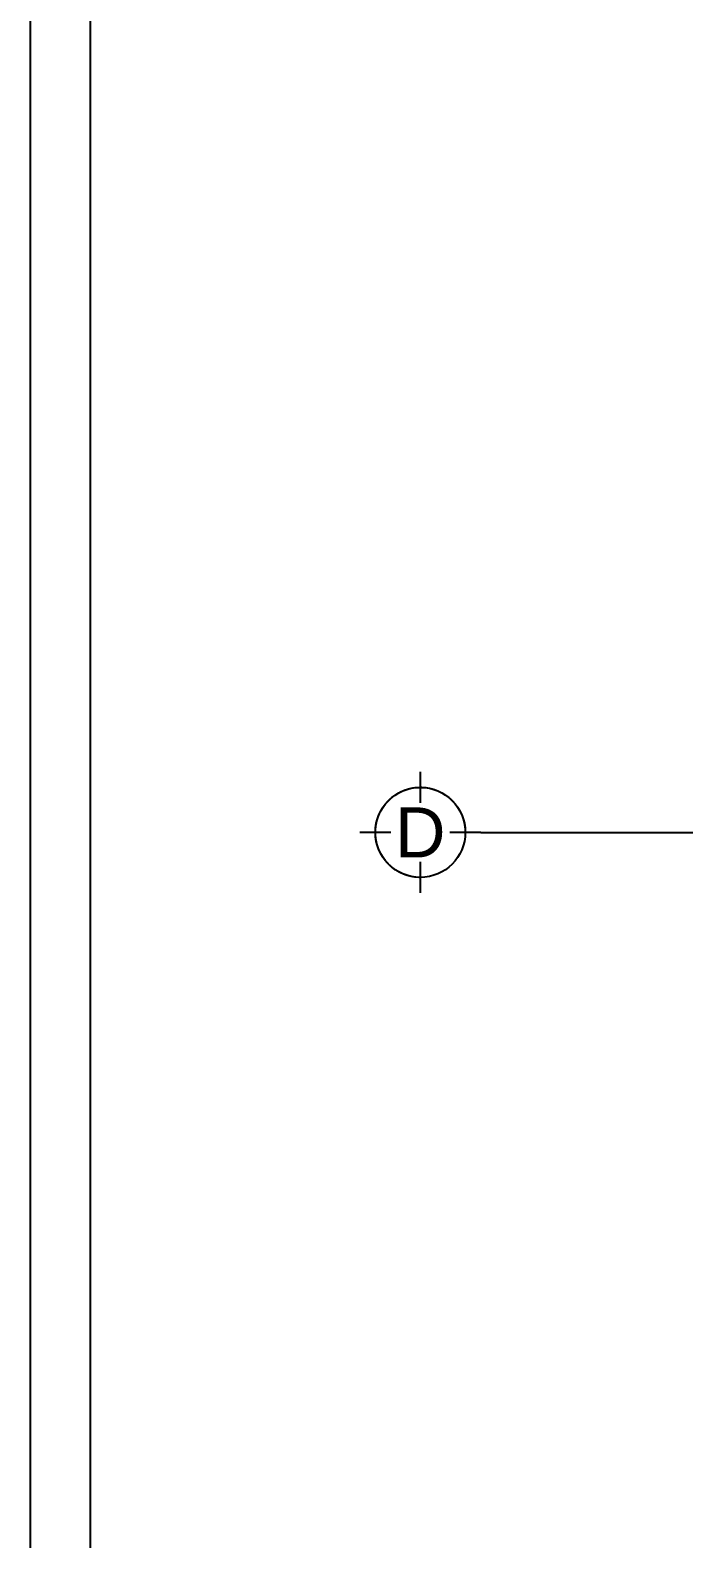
# Model space of a CAD drawing. Header units: millimetres. Extents: x -3 to 3438, y -2371 to 140.
# Drawn here: x 294.78 to 311.17, y 21.2 to 59 of the extents above; entities that cross this region are included whole.
import ezdxf
from ezdxf.enums import TextEntityAlignment as Align

# ---------------------------------------------------------------- set-up
doc = ezdxf.new("R2010")
doc.units = ezdxf.units.MM
doc.linetypes.add('DASHDOT', pattern=[25.4, 12.7, -6.35, 0, -6.35])
for name, color, linetype in [('1- 1', 1, 'Continuous'), ('ejes', 140, 'DASHDOT'), ('MARCO', 254, 'Continuous')]:
    doc.layers.add(name, color=color, linetype=linetype)
doc.styles.add('ALA', font='arial.ttf')
doc.styles.get("Standard").update_dxf_attribs({"font": 'arial.ttf'})

# ---------------------------------------------------------------- blocks, each defined once
blk = doc.blocks.new('ejeh')
at = {"layer": 'ejes', "const_width": 0.02}
for points in [[(0, 1.348), (0, 1)], [(-0.326, 0.674), (-0.674, 0.674)], [(0.326, 0.674), (0.674, 0.674)], [(0, 0), (0, 0.348)]]:
    blk.add_lwpolyline(points, dxfattribs=at)
blk.add_lwpolyline([(0, 0.174, -2.414214), (0.5, 0.674, 1)], format="xyb", dxfattribs=at)
at = {"layer": 'ejes'}
blk.add_circle((0, 0.674), 0.5, dxfattribs=at)
blk.add_attdef('X', text='', height=0.556, dxfattribs=at).set_placement((0, 0.674), align=Align.MIDDLE_CENTER)

msp = doc.modelspace()

# ---------------------------------------------------------------- linework, layer by layer
at = {"layer": '1- 1', "lineweight": 25}
for points in [[(294.776, 139.89), (294.776, -75.213), (584.919, -75.213), (584.919, 139.89), (294.776, 139.89)], [(540.25, 138.286), (296.285, 138.286), (296.285, -74.218)]]:
    msp.add_lwpolyline(points, dxfattribs=at)
at = {"layer": 'ejes'}
msp.add_line((306.08, 38.902), (476.538, 38.902), dxfattribs=at)

# ---------------------------------------------------------------- block references
at = {"layer": 'MARCO'}
ref = msp.add_blockref('ejeh', (304.559, 37.382), dxfattribs=dict(at, xscale=2.254873559710263, yscale=2.254873559710263, zscale=2.254873559710263))
ref.add_attrib('X', 'D', dxfattribs={"layer": 'ejes', "height": 1.254, "style": 'ALA'}).set_placement((304.559, 38.902), align=Align.MIDDLE_CENTER)

doc.saveas('drawing.dxf')
